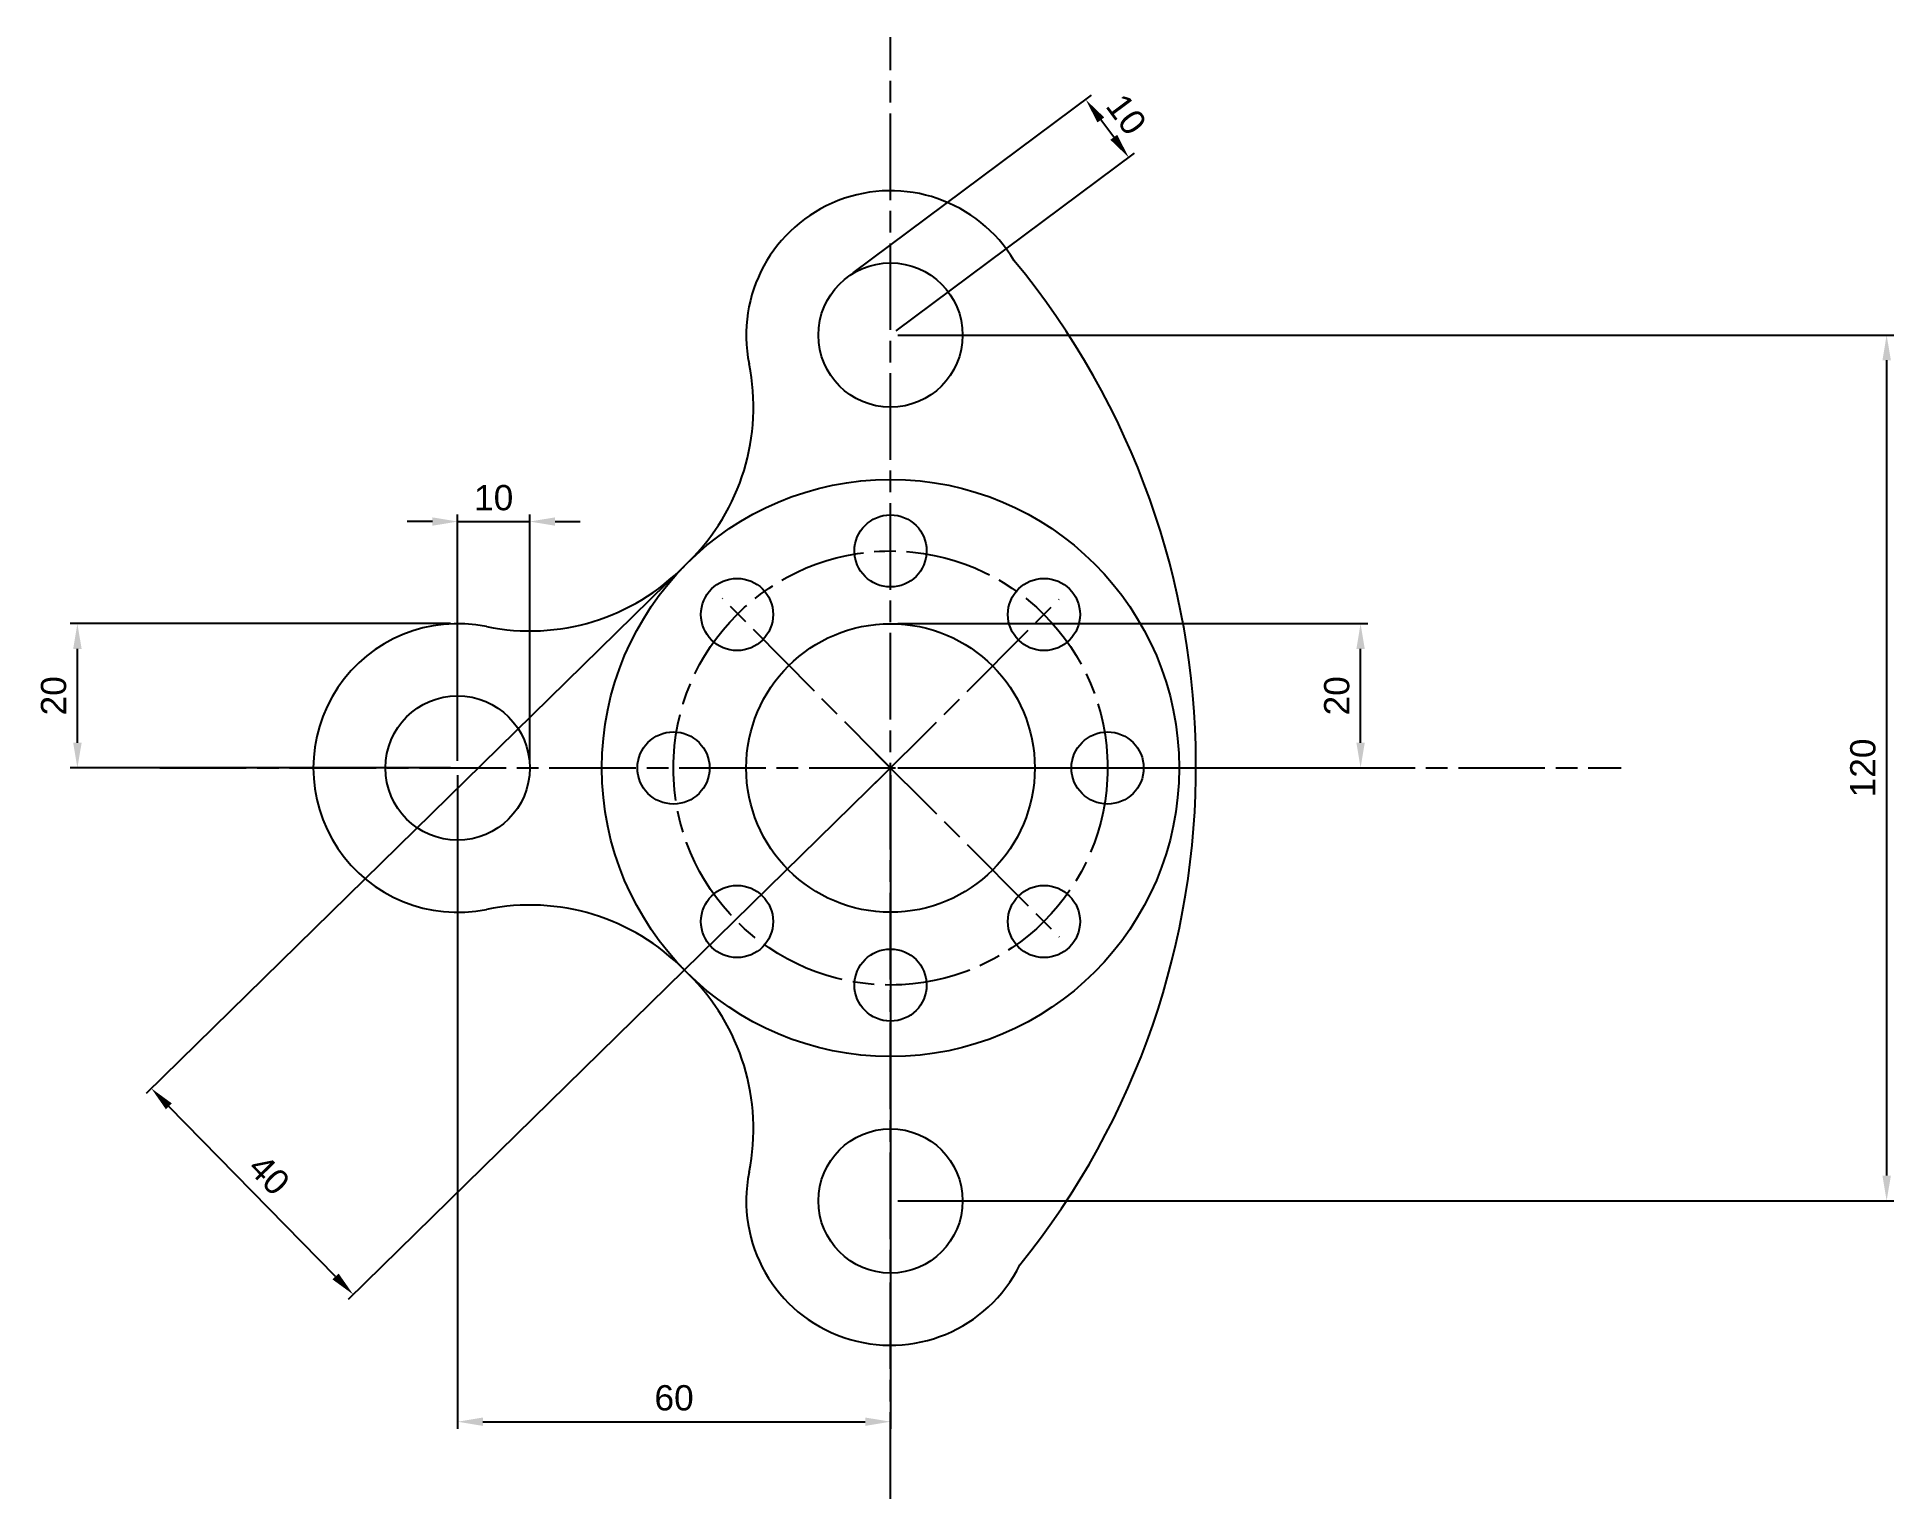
# Model space of a CAD drawing. Header units: millimetres. Extents: x 2819 to 3076, y 1609 to 1812.
import ezdxf

# ---------------------------------------------------------------- set-up
doc = ezdxf.new("R2010")
doc.units = ezdxf.units.MM
doc.linetypes.add('AM_ISO08W050', pattern=[18, 12, -1.5, 3, -1.5])
doc.layers.add('AM_5', color=3, linetype='Continuous', lineweight=25)
doc.layers.add('AM_7', color=4, linetype='AM_ISO08W050', lineweight=25)
doc.styles.get("Standard").update_dxf_attribs({"font": 'arial.ttf'})
doc.dimstyles.new('AM_ISO$0', dxfattribs={"dimtxt": 3.5, "dimasz": 3.5, "dimexe": 1, "dimexo": 1, "dimgap": 1.5, "dimtad": 1, "dimdsep": 46, "dimtxsty": 'Standard', "dimcen": 0, "dimclrd": 256, "dimclre": 256, "dimclrt": 2, "dimadec": 0, "dimazin": 2, "dimtp": 0.1, "dimtm": 0.1, "dimtfac": 0.71, "dimtdec": 3, "dimtmove": 0, "dimatfit": 3, "dimfxl": 1, "dimlwd": -1, "dimlwe": -1, "dimarcsym": 1})

# ---------------------------------------------------------------- blocks, each defined once
blk = doc.blocks.new('*U4')
blk.add_circle((0, 0), 5)
blk = doc.blocks.new('*U5')
at = {"color": 0, "linetype": 'ByBlock', "lineweight": -2, "transparency": 16777216}
blk.add_blockref('*U4', (2937.12, 1740.38), dxfattribs=at)
for p, rotation in [((2915.85, 1731.57), 45.00000000000001), ((2958.39, 1731.57), 315), ((2907.04, 1710.3), 90), ((2967.2, 1710.3), 270), ((2915.85, 1689.02), 135), ((2958.39, 1689.02), 225), ((2937.12, 1680.21), 180)]:
    blk.add_blockref('*U4', p, dxfattribs=dict(at, rotation=rotation))
blk = doc.blocks.new('*D6')
at = {"layer": 'AM_5', "linetype": 'ByBlock', "transparency": 16777216}
for p, q in [((2938.12, 1770.3), (3076.18, 1770.3)), ((3075.18, 1766.8), (3075.18, 1653.8)), ((2938.12, 1650.3), (3076.18, 1650.3))]:
    blk.add_line(p, q, dxfattribs=at)
at = {"layer": 'AM_5', "transparency": 16777216}
for points in [[(3074.6, 1766.8), (3075.77, 1766.8), (3075.18, 1770.3)], [(3074.6, 1653.8), (3075.77, 1653.8), (3075.18, 1650.3)]]:
    blk.add_solid(points, dxfattribs=at)
at = {"layer": 'Defpoints', "color": 0, "transparency": 16777216}
for p in [(2937.12, 1770.3), (2937.12, 1650.3), (3075.18, 1650.3)]:
    blk.add_point(p, dxfattribs=at)
at = {"layer": 'AM_5', "color": 2, "transparency": 16777216, "insert": (3071.9, 1710.3), "char_height": 3.5, "attachment_point": 5, "rotation": 90}
blk.add_mtext('120', dxfattribs=at)
blk = doc.blocks.new('*D7')
at = {"layer": 'AM_5', "linetype": 'ByBlock', "transparency": 16777216}
for p, q in [((2877.12, 1709.3), (2877.12, 1618.7)), ((2937.12, 1709.3), (2937.12, 1618.7)), ((2880.62, 1619.7), (2933.62, 1619.7))]:
    blk.add_line(p, q, dxfattribs=at)
at = {"layer": 'AM_5', "transparency": 16777216}
for points in [[(2880.62, 1620.28), (2880.62, 1619.12), (2877.12, 1619.7)], [(2933.62, 1620.28), (2933.62, 1619.12), (2937.12, 1619.7)]]:
    blk.add_solid(points, dxfattribs=at)
at = {"layer": 'Defpoints', "color": 0, "transparency": 16777216}
for p in [(2877.12, 1710.3), (2937.12, 1710.3), (2937.12, 1619.7)]:
    blk.add_point(p, dxfattribs=at)
at = {"layer": 'AM_5', "color": 2, "transparency": 16777216, "insert": (2907.12, 1622.99), "char_height": 3.5, "attachment_point": 5}
blk.add_mtext('60', dxfattribs=at)
blk = doc.blocks.new('*D8')
at = {"layer": 'AM_5', "linetype": 'ByBlock', "transparency": 16777216}
for p, q in [((2938.12, 1730.3), (3003.27, 1730.3)), ((3002.27, 1713.8), (3002.27, 1726.8)), ((2938.12, 1710.3), (3003.27, 1710.3))]:
    blk.add_line(p, q, dxfattribs=at)
at = {"layer": 'AM_5', "transparency": 16777216}
for points in [[(3001.69, 1726.8), (3002.85, 1726.8), (3002.27, 1730.3)], [(3001.69, 1713.8), (3002.85, 1713.8), (3002.27, 1710.3)]]:
    blk.add_solid(points, dxfattribs=at)
at = {"layer": 'Defpoints', "color": 0, "transparency": 16777216}
for p in [(2937.12, 1730.3), (3002.27, 1730.3), (2937.12, 1710.3)]:
    blk.add_point(p, dxfattribs=at)
at = {"layer": 'AM_5', "color": 2, "transparency": 16777216, "insert": (2998.98, 1720.3), "char_height": 3.5, "attachment_point": 5, "rotation": 90}
blk.add_mtext('20', dxfattribs=at)
blk = doc.blocks.new('*D9')
at = {"layer": 'AM_5', "linetype": 'ByBlock', "transparency": 16777216}
for p, q in [((2876.12, 1730.3), (2823.42, 1730.3)), ((2824.42, 1713.8), (2824.42, 1726.8)), ((2876.12, 1710.3), (2823.42, 1710.3))]:
    blk.add_line(p, q, dxfattribs=at)
at = {"layer": 'AM_5', "transparency": 16777216}
for points in [[(2823.84, 1726.8), (2825.01, 1726.8), (2824.42, 1730.3)], [(2823.84, 1713.8), (2825.01, 1713.8), (2824.42, 1710.3)]]:
    blk.add_solid(points, dxfattribs=at)
at = {"layer": 'Defpoints', "color": 0, "transparency": 16777216}
for p in [(2824.42, 1730.3), (2877.12, 1730.3), (2877.12, 1710.3)]:
    blk.add_point(p, dxfattribs=at)
at = {"layer": 'AM_5', "color": 2, "transparency": 16777216, "insert": (2821.14, 1720.3), "char_height": 3.5, "attachment_point": 5, "rotation": 90}
blk.add_mtext('20', dxfattribs=at)
blk = doc.blocks.new('*D10')
at = {"layer": 'AM_5', "linetype": 'ByBlock', "transparency": 16777216}
for p, q in [((2877.12, 1711.3), (2877.12, 1745.45)), ((2887.12, 1711.3), (2887.12, 1745.45)), ((2873.62, 1744.45), (2870.12, 1744.45)), ((2877.12, 1744.45), (2887.12, 1744.45)), ((2890.62, 1744.45), (2894.12, 1744.45))]:
    blk.add_line(p, q, dxfattribs=at)
at = {"layer": 'AM_5', "transparency": 16777216}
for points in [[(2873.62, 1745.03), (2873.62, 1743.87), (2877.12, 1744.45)], [(2890.62, 1745.03), (2890.62, 1743.87), (2887.12, 1744.45)]]:
    blk.add_solid(points, dxfattribs=at)
at = {"layer": 'Defpoints', "color": 0, "transparency": 16777216}
for p in [(2887.12, 1744.45), (2877.12, 1710.3), (2887.12, 1710.3)]:
    blk.add_point(p, dxfattribs=at)
at = {"layer": 'AM_5', "color": 2, "transparency": 16777216, "insert": (2882.12, 1747.74), "char_height": 3.5, "attachment_point": 5}
blk.add_mtext('10', dxfattribs=at)
blk = doc.blocks.new('*D11')
at = {"layer": 'AM_5', "linetype": 'ByBlock', "transparency": 16777216}
for p, q in [((2931.95, 1778.91), (2964.98, 1803.52)), ((2968.06, 1797.71), (2966.27, 1800.11)), ((2937.92, 1770.89), (2970.95, 1795.5))]:
    blk.add_line(p, q, dxfattribs=at)
at = {"layer": 'AM_5', "transparency": 16777216}
for points in [[(2966.74, 1800.46), (2965.8, 1799.76), (2964.18, 1802.92)], [(2968.53, 1798.05), (2967.59, 1797.36), (2970.15, 1794.9)]]:
    blk.add_solid(points, dxfattribs=at)
at = {"layer": 'Defpoints', "color": 0, "transparency": 16777216}
for p in [(2964.18, 1802.92), (2931.15, 1778.32), (2937.12, 1770.3)]:
    blk.add_point(p, dxfattribs=at)
at = {"layer": 'AM_5', "color": 2, "transparency": 16777216, "insert": (2969.8, 1800.87), "char_height": 3.5, "attachment_point": 5, "rotation": 306.6782}
blk.add_mtext('10', dxfattribs=at)
blk = doc.blocks.new('*D12')
at = {"layer": 'AM_5', "linetype": 'ByBlock', "transparency": 16777216}
for p, q in [((2908.41, 1738.17), (2833.94, 1665.2)), ((2936.4, 1709.6), (2861.94, 1636.63)), ((2860.2, 1639.83), (2837.1, 1663.4))]:
    blk.add_line(p, q, dxfattribs=at)
at = {"layer": 'AM_5', "transparency": 16777216}
for points in [[(2837.52, 1663.81), (2836.69, 1662.99), (2834.66, 1665.9)], [(2860.62, 1640.24), (2859.78, 1639.42), (2862.65, 1637.33)]]:
    blk.add_solid(points, dxfattribs=at)
at = {"layer": 'Defpoints', "color": 0, "transparency": 16777216}
for p in [(2909.12, 1738.87), (2937.12, 1710.3), (2834.66, 1665.9)]:
    blk.add_point(p, dxfattribs=at)
at = {"layer": 'AM_5', "color": 2, "transparency": 16777216, "insert": (2851, 1653.92), "char_height": 3.5, "attachment_point": 5, "rotation": 314.4153}
blk.add_mtext('40', dxfattribs=at)

msp = doc.modelspace()

# ---------------------------------------------------------------- linework, layer by layer
for centre, radius in [((2937.118, 1770.296), 10), ((2937.118, 1710.296), 40), ((2937.118, 1710.296), 20), ((2877.118, 1710.296), 10), ((2937.118, 1650.296), 10)]:
    msp.add_circle(centre, radius)
for centre, radius, start, end in [((2937.118, 1770.296), 20, 30.91297, 191.53696), ((2869.456, 1710.531), 110, 321.09011, 39.5474), ((2888.128, 1760.296), 30, 314.41531, 11.53696), ((2887.118, 1759.285), 30, 258.46304, 315.58469), ((2877.118, 1710.296), 20, 78.46304, 281.53696), ((2887.118, 1661.306), 30, 44.41531, 101.53696), ((2888.128, 1660.296), 30, 348.46304, 45.58469), ((2937.118, 1650.296), 20, 168.46304, 333.72118)]:
    msp.add_arc(centre, radius, start, end)
at = {"layer": 'AM_7'}
for p, q in [((2937.118, 1609.007), (2937.118, 1811.584)), ((2939.229, 1708.164), (2913.839, 1733.802)), ((2934.997, 1708.174), (2960.511, 1733.688)), ((2934.997, 1712.417), (2960.511, 1686.903)), ((2835.83, 1710.296), (3038.407, 1710.296))]:
    msp.add_line(p, q, dxfattribs=at)
msp.add_circle((2937.118, 1710.296), 30.082, dxfattribs=at)

# ---------------------------------------------------------------- block references
msp.add_blockref('*U5', (0, 0))

# ---------------------------------------------------------------- dimensions: what is measured, and where the dimension line sits
at = {"layer": 'AM_5'}
for p1, p2, distance, picture, middle in [((2937.118, 1770.296), (2931.145, 1778.316), -41.189, '*D11', (2969.801, 1800.872)), ((2937.118, 1710.296), (2909.124, 1738.867), 104.256, '*D12', (2851, 1653.918))]:
    dim = msp.add_aligned_dim(p1=p1, p2=p2, distance=distance, dimstyle='AM_ISO$0', override={"dimpost": ''}, dxfattribs=at)
    dim.commit()
    dim.dimension.update_dxf_attribs({"geometry": picture, "text_midpoint": middle})
for base, p1, p2, angle, picture, middle in [((3075.183, 1650.296), (2937.118, 1770.296), (2937.118, 1650.296), 90, '*D6', (3071.896, 1710.296)), ((2887.118, 1744.451), (2877.118, 1710.296), (2887.118, 1710.296), 0, '*D10', (2882.118, 1747.738)), ((2824.425, 1730.296), (2877.118, 1710.296), (2877.118, 1730.296), 90, '*D9', (2821.138, 1720.296)), ((3002.27, 1730.296), (2937.118, 1710.296), (2937.118, 1730.296), 90, '*D8', (2998.983, 1720.296)), ((2937.118, 1619.7), (2877.118, 1710.296), (2937.118, 1710.296), 0, '*D7', (2907.118, 1622.987))]:
    dim = msp.add_linear_dim(base=base, p1=p1, p2=p2, angle=angle, dimstyle='AM_ISO$0', override={"dimpost": ''}, dxfattribs=at)
    dim.commit()
    dim.dimension.update_dxf_attribs({"geometry": picture, "text_midpoint": middle})

doc.saveas('drawing.dxf')
